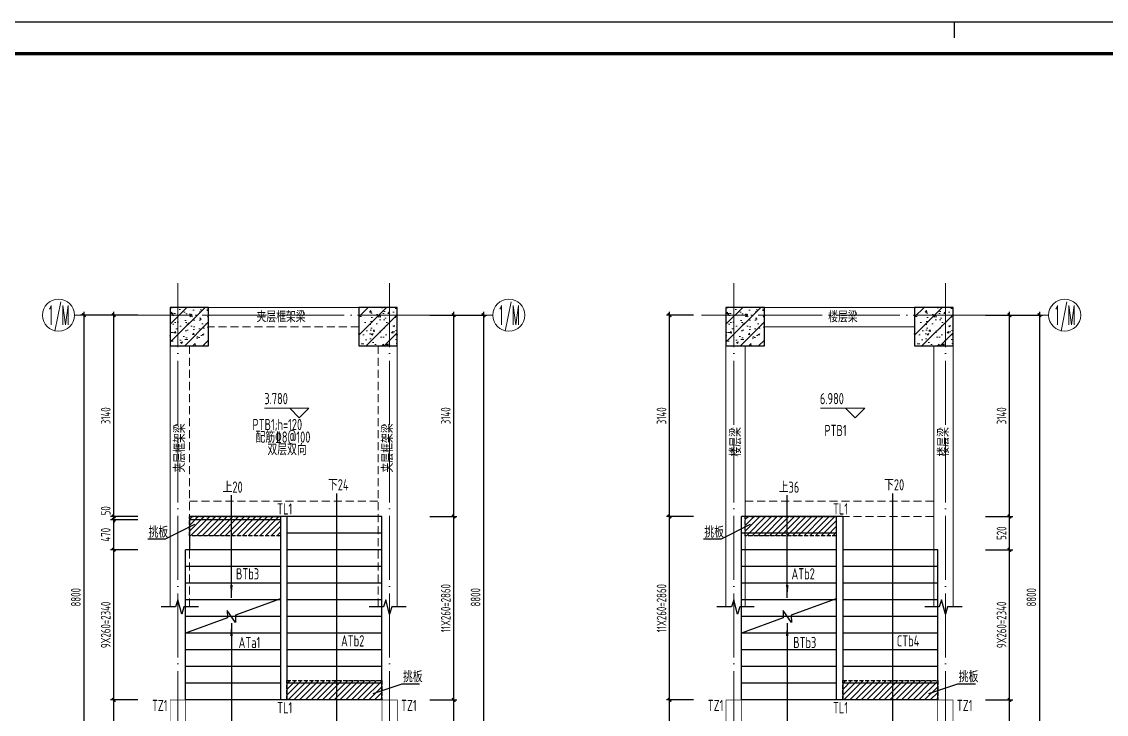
# Model space of a CAD drawing. Extents: x 56246 to 893198, y -950445 to -423535.
# Drawn here: x 383505 to 400412, y -470956 to -460155 of the extents above; entities that cross this region are included whole.
import ezdxf
from ezdxf.enums import TextEntityAlignment as Align

# ---------------------------------------------------------------- set-up
doc = ezdxf.new("R2010")
doc.units = 0
doc.header["$LTSCALE"] = 500
for name, pattern in [('CONTINOUS', [0]), ('DASH', [0.35, 0.25, -0.1]), ('DOTE', [2.42, 2, -0.2, 0.02, -0.2]), ('HIDDEN', [0.375, 0.25, -0.125])]:
    doc.linetypes.add(name, pattern=pattern)
for name, color, linetype, lineweight in [('0S-板-上层柱线', 6, 'Continuous', 18), ('0S-柱-线', 50, 'Continuous', 30), ('0S-梁-不可见', 4, 'HIDDEN', 18), ('0S-梁-线', 5, 'Continuous', 18), ('0S-楼梯-文字', 4, 'Continuous', 20), ('0S-轴线', 1, 'DOTE', 13), ('0S-轴线尺寸', 6, 'CONTINOUS', 18), ('0S-轴线编号', 6, 'CONTINOUS', 18), ('上层柱线', 6, 'Continuous', 18)]:
    doc.layers.add(name, color=color, linetype=linetype, lineweight=lineweight)
for name, color, linetype in [('PUB_DIM', 3, 'Continuous'), ('STAIR', 4, 'Continuous'), ('T-TK', 157, 'Continuous'), ('TEXT_LT', 90, 'Continuous'), ('THIN', 7, 'Continuous'), ('照明平面标注层', 111, 'Continuous')]:
    doc.layers.add(name, color=color, linetype=linetype)
doc.styles.add('TSSD_Axis', font='complex.shx', dxfattribs={"width": 0.7, "bigfont": 'hztxt.shx'})
doc.styles.add('TSSD_DIMENSION', font='tssdeng.shx', dxfattribs={"width": 0.7, "bigfont": 'Hztxt.shx'})
doc.styles.add('TSSD_Rein', font='Tssdeng.shx', dxfattribs={"width": 0.7, "bigfont": 'hztxt.shx'})
doc.dimstyles.new('TSSD_50_50', dxfattribs={"dimtxt": 150, "dimasz": 50, "dimexe": 50, "dimexo": 125, "dimgap": 50, "dimtad": 1, "dimdec": 0, "dimzin": 0, "dimdsep": 46, "dimtxsty": 'TSSD_DIMENSION', "dimblk": 'ARCHTICK', "dimblk1": 'ARCHTICK', "dimblk2": 'ARCHTICK', "dimcen": 0, "dimdle": 50, "dimclrt": 7, "dimadec": 0, "dimazin": 0, "dimtfac": 1, "dimtdec": 0, "dimtix": 1, "dimtmove": 2, "dimatfit": 3, "dimfxl": 1, "dimtolj": 1, "dimtzin": 0, "dimarcsym": 0})
pattern_1 = [(45, (-63601.38, -22206.57), (-141.421356, 141.421356), []), (50, (-63601.38, -22206.57), (286.90407, -25.10085), [30, -330]), (355, (-63601.38, -22206.57), (-55.50053, 300.87685), [24, -264]), (100.4514, (-63577.47, -22208.66), (231.40375, 275.77582), [25.49608, -280.45684]), (46.1842, (-63601.38, -22126.57), (426.89642, -66.2076), [45, -495]), (96.6356, (-63565.8, -22132.1), (373.86508, 389.64715), [38.24412, -420.6852]), (351.1842, (-63601.38, -22126.57), (373.86478, 389.64744), [36, -396]), (21, (-63561.38, -22146.57), (238.76282, -161.04756), [30, -330]), (326, (-63561.38, -22146.57), (97.32613, 290.06002), [24, -264]), (71.4514, (-63541.48, -22159.99), (336.08905, 129.0122), [25.49608, -280.45684]), (37.5, (-63601.38, -22206.57), (4.863942, 133.157542), [2, -260.8, 2, -268, 2, -265]), (7.5, (-63601.38, -22206.57), (105.227815, 157.764685), [2, -152.8, 2, -254.8, 2, -101]), (327.5, (-63690.58, -22206.57), (213.528974, -9.021949), [2, -100, 2, -312, 2, -414]), (317.5, (-63730.58, -22206.57), (233.27447, 40.041993), [2, -130, 2, -207.2, 2, -294])]
pattern_2 = [(45, (-54937.36, -22206.57), (-141.421356, 141.421356), []), (50, (-54937.36, -22206.57), (286.90407, -25.10085), [30, -330]), (355, (-54937.36, -22206.57), (-55.50053, 300.87685), [24, -264]), (100.4514, (-54913.45, -22208.66), (231.40375, 275.77582), [25.49608, -280.45684]), (46.1842, (-54937.36, -22126.57), (426.89642, -66.2076), [45, -495]), (96.6356, (-54901.8, -22132.1), (373.86508, 389.64715), [38.24412, -420.6852]), (351.1842, (-54937.36, -22126.57), (373.86478, 389.64744), [36, -396]), (21, (-54897.36, -22146.57), (238.76282, -161.04756), [30, -330]), (326, (-54897.36, -22146.57), (97.32613, 290.06002), [24, -264]), (71.4514, (-54877.46, -22159.99), (336.08905, 129.0122), [25.49608, -280.45684]), (37.5, (-54937.36, -22206.57), (4.863942, 133.157542), [2, -260.8, 2, -268, 2, -265]), (7.5, (-54937.36, -22206.57), (105.227815, 157.764685), [2, -152.8, 2, -254.8, 2, -101]), (327.5, (-55026.56, -22206.57), (213.528974, -9.021949), [2, -100, 2, -312, 2, -414]), (317.5, (-55066.56, -22206.57), (233.27447, 40.041993), [2, -130, 2, -207.2, 2, -294])]

# ---------------------------------------------------------------- blocks, each defined once
blk = doc.blocks.new('A0-DWF')
at = {"layer": 'T-TK'}
for p, q in [((0, 0), (118900, 0)), ((59450, 0), (59450, -500))]:
    blk.add_line(p, q, dxfattribs=at)
at = {"layer": 'T-TK', "const_width": 100}
blk.add_lwpolyline([(2500, -83100), (117900, -83100), (117900, -1000), (2500, -1000)], close=True, dxfattribs=at)
blk = doc.blocks.new('_ArchTick')
at = {"color": 0, "linetype": 'ByBlock', "const_width": 0.5}
blk.add_lwpolyline([(-0.53, -0.53), (0.53, 0.53)], dxfattribs=at)
blk = doc.blocks.new('*D579')
at = {"layer": '0S-轴线尺寸', "color": 0, "lineweight": -2, "transparency": 16777216}
for p, q in [((385315, -464731), (384424, -464731)), ((384474, -464681), (384474, -473581)), ((385315, -473531), (384424, -473531))]:
    blk.add_line(p, q, dxfattribs=at)
at = {"layer": 'Defpoints', "color": 0, "transparency": 16777216}
for p in [(385440, -464731), (384474, -473531), (385440, -473531)]:
    blk.add_point(p, dxfattribs=at)
at = {"layer": '0S-轴线尺寸', "color": 0, "lineweight": -2, "transparency": 16777216, "xscale": 50, "yscale": 50, "zscale": 50}
for p, rotation in [((384474, -464731), 90), ((384474, -473531), 270)]:
    blk.add_blockref('_ArchTick', p, dxfattribs=dict(at, rotation=rotation))
at = {"layer": '0S-轴线尺寸', "color": 7, "transparency": 16777216, "insert": (384349, -469131), "char_height": 150, "attachment_point": 5, "rotation": 90, "style": 'TSSD_DIMENSION'}
blk.add_mtext('\\A1;8800', dxfattribs=at)
blk = doc.blocks.new('*D581')
at = {"layer": '0S-轴线尺寸', "color": 0, "lineweight": -2, "transparency": 16777216}
for p, q in [((390240, -473581), (390240, -470681)), ((389865, -470731), (390290, -470731)), ((389865, -473531), (390290, -473531))]:
    blk.add_line(p, q, dxfattribs=at)
at = {"layer": 'Defpoints', "color": 0, "transparency": 16777216}
for p in [(389740, -470731), (390240, -470731), (389740, -473531)]:
    blk.add_point(p, dxfattribs=at)
at = {"layer": '0S-轴线尺寸', "color": 0, "lineweight": -2, "transparency": 16777216, "xscale": 50, "yscale": 50, "zscale": 50}
for p, rotation in [((390240, -470731), 90), ((390240, -473531), 270)]:
    blk.add_blockref('_ArchTick', p, dxfattribs=dict(at, rotation=rotation))
at = {"layer": '0S-轴线尺寸', "color": 7, "transparency": 16777216, "insert": (390115, -472131), "char_height": 150, "attachment_point": 5, "rotation": 90, "style": 'TSSD_DIMENSION'}
blk.add_mtext('\\A1;2800', dxfattribs=at)
blk = doc.blocks.new('*D583')
at = {"layer": '0S-轴线尺寸', "color": 0, "lineweight": -2, "transparency": 16777216}
for p, q in [((389865, -464731), (390290, -464731)), ((390240, -467921), (390240, -464681)), ((389865, -467871), (390290, -467871))]:
    blk.add_line(p, q, dxfattribs=at)
at = {"layer": 'Defpoints', "color": 0, "transparency": 16777216}
for p in [(389740, -464731), (390240, -464731), (389740, -467871)]:
    blk.add_point(p, dxfattribs=at)
at = {"layer": '0S-轴线尺寸', "color": 0, "lineweight": -2, "transparency": 16777216, "xscale": 50, "yscale": 50, "zscale": 50}
for p, rotation in [((390240, -464731), 90), ((390240, -467871), 270)]:
    blk.add_blockref('_ArchTick', p, dxfattribs=dict(at, rotation=rotation))
at = {"layer": '0S-轴线尺寸', "color": 7, "transparency": 16777216, "insert": (390115, -466301), "char_height": 150, "attachment_point": 5, "rotation": 90, "style": 'TSSD_DIMENSION'}
blk.add_mtext('\\A1;3140', dxfattribs=at)
blk = doc.blocks.new('*D584')
at = {"layer": '0S-轴线尺寸', "color": 0, "lineweight": -2, "transparency": 16777216}
for p, q in [((389865, -467871), (390290, -467871)), ((390240, -470781), (390240, -467821)), ((389865, -470731), (390290, -470731))]:
    blk.add_line(p, q, dxfattribs=at)
at = {"layer": 'Defpoints', "color": 0, "transparency": 16777216}
for p in [(389740, -467871), (390240, -467871), (389740, -470731)]:
    blk.add_point(p, dxfattribs=at)
at = {"layer": '0S-轴线尺寸', "color": 0, "lineweight": -2, "transparency": 16777216, "xscale": 50, "yscale": 50, "zscale": 50}
for p, rotation in [((390240, -467871), 90), ((390240, -470731), 270)]:
    blk.add_blockref('_ArchTick', p, dxfattribs=dict(at, rotation=rotation))
at = {"layer": '0S-轴线尺寸', "color": 7, "transparency": 16777216, "insert": (390115, -469301), "char_height": 150, "attachment_point": 5, "rotation": 90, "style": 'TSSD_DIMENSION'}
blk.add_mtext('\\A1;11X260=2860', dxfattribs=at)
blk = doc.blocks.new('_ARROW')
blk.add_solid([(0, 0), (-1, 0.1), (-1, -0.1)])
blk = doc.blocks.new('*D585')
at = {"layer": '0S-轴线尺寸', "color": 0, "lineweight": -2, "transparency": 16777216}
for p, q in [((384940, -473581), (384940, -470681)), ((385315, -470731), (384890, -470731)), ((385315, -473531), (384890, -473531))]:
    blk.add_line(p, q, dxfattribs=at)
at = {"layer": 'Defpoints', "color": 0, "transparency": 16777216}
for p in [(384940, -470731), (385440, -470731), (385440, -473531)]:
    blk.add_point(p, dxfattribs=at)
at = {"layer": '0S-轴线尺寸', "color": 0, "lineweight": -2, "transparency": 16777216, "xscale": 50, "yscale": 50, "zscale": 50}
for p, rotation in [((384940, -470731), 90), ((384940, -473531), 270)]:
    blk.add_blockref('_ArchTick', p, dxfattribs=dict(at, rotation=rotation))
at = {"layer": '0S-轴线尺寸', "color": 7, "transparency": 16777216, "insert": (384815, -472131), "char_height": 150, "attachment_point": 5, "rotation": 90, "style": 'TSSD_DIMENSION'}
blk.add_mtext('\\A1;2800', dxfattribs=at)
blk = doc.blocks.new('*D589')
at = {"layer": '0S-轴线尺寸', "color": 0, "lineweight": -2, "transparency": 16777216}
for p, q in [((385315, -468391), (384890, -468391)), ((384940, -470781), (384940, -468341)), ((385315, -470731), (384890, -470731))]:
    blk.add_line(p, q, dxfattribs=at)
at = {"layer": 'Defpoints', "color": 0, "transparency": 16777216}
for p in [(384940, -468391), (385440, -468391), (385440, -470731)]:
    blk.add_point(p, dxfattribs=at)
at = {"layer": '0S-轴线尺寸', "color": 0, "lineweight": -2, "transparency": 16777216, "xscale": 50, "yscale": 50, "zscale": 50}
for p, rotation in [((384940, -468391), 90), ((384940, -470731), 270)]:
    blk.add_blockref('_ArchTick', p, dxfattribs=dict(at, rotation=rotation))
at = {"layer": '0S-轴线尺寸', "color": 7, "transparency": 16777216, "insert": (384815, -469561), "char_height": 150, "attachment_point": 5, "rotation": 90, "style": 'TSSD_DIMENSION'}
blk.add_mtext('\\A1;9X260=2340', dxfattribs=at)
blk = doc.blocks.new('*D590')
at = {"layer": '0S-轴线尺寸', "color": 0, "lineweight": -2, "transparency": 16777216}
for p, q in [((385315, -464731), (384890, -464731)), ((384940, -467921), (384940, -464681)), ((385315, -467871), (384890, -467871))]:
    blk.add_line(p, q, dxfattribs=at)
at = {"layer": 'Defpoints', "color": 0, "transparency": 16777216}
for p in [(384940, -464731), (385440, -464731), (385440, -467871)]:
    blk.add_point(p, dxfattribs=at)
at = {"layer": '0S-轴线尺寸', "color": 0, "lineweight": -2, "transparency": 16777216, "xscale": 50, "yscale": 50, "zscale": 50}
for p, rotation in [((384940, -464731), 90), ((384940, -467871), 270)]:
    blk.add_blockref('_ArchTick', p, dxfattribs=dict(at, rotation=rotation))
at = {"layer": '0S-轴线尺寸', "color": 7, "transparency": 16777216, "insert": (384815, -466301), "char_height": 150, "attachment_point": 5, "rotation": 90, "style": 'TSSD_DIMENSION'}
blk.add_mtext('\\A1;3140', dxfattribs=at)
blk = doc.blocks.new('*D591')
at = {"layer": '0S-轴线尺寸', "color": 0, "lineweight": -2, "transparency": 16777216}
for p, q in [((385315, -467871), (384890, -467871)), ((385315, -467921), (384890, -467921)), ((384940, -467871), (384940, -467821)), ((384940, -467921), (384940, -467871)), ((384940, -467921), (384940, -467971))]:
    blk.add_line(p, q, dxfattribs=at)
at = {"layer": 'Defpoints', "color": 0, "transparency": 16777216}
for p in [(384940, -467871), (385440, -467871), (385440, -467921)]:
    blk.add_point(p, dxfattribs=at)
at = {"layer": '0S-轴线尺寸', "color": 0, "lineweight": -2, "transparency": 16777216, "xscale": 50, "yscale": 50, "zscale": 50}
for p, rotation in [((384940, -467871), 270), ((384940, -467921), 90)]:
    blk.add_blockref('_ArchTick', p, dxfattribs=dict(at, rotation=rotation))
at = {"layer": '0S-轴线尺寸', "color": 7, "transparency": 16777216, "insert": (384815, -467782), "char_height": 150, "attachment_point": 5, "rotation": 90, "style": 'TSSD_DIMENSION'}
blk.add_mtext('\\A1;50', dxfattribs=at)
blk = doc.blocks.new('*D592')
at = {"layer": '0S-轴线尺寸', "color": 0, "lineweight": -2, "transparency": 16777216}
for p, q in [((385315, -467921), (384890, -467921)), ((384940, -468441), (384940, -467871)), ((385315, -468391), (384890, -468391))]:
    blk.add_line(p, q, dxfattribs=at)
at = {"layer": 'Defpoints', "color": 0, "transparency": 16777216}
for p in [(384940, -467921), (385440, -467921), (385440, -468391)]:
    blk.add_point(p, dxfattribs=at)
at = {"layer": '0S-轴线尺寸', "color": 0, "lineweight": -2, "transparency": 16777216, "xscale": 50, "yscale": 50, "zscale": 50}
for p, rotation in [((384940, -467921), 90), ((384940, -468391), 270)]:
    blk.add_blockref('_ArchTick', p, dxfattribs=dict(at, rotation=rotation))
at = {"layer": '0S-轴线尺寸', "color": 7, "transparency": 16777216, "insert": (384815, -468156), "char_height": 150, "attachment_point": 5, "rotation": 90, "style": 'TSSD_DIMENSION'}
blk.add_mtext('\\A1;470', dxfattribs=at)
blk = doc.blocks.new('ts_axno')
at = {"color": 0, "linetype": 'ByBlock', "lineweight": -2}
blk.add_circle((0, 0), 0.5, dxfattribs=at)
at = {"color": 0, "linetype": 'ByBlock', "lineweight": -2, "style": 'TSSD_Axis', "width": 0.7}
blk.add_attdef('A', text='', height=0.6, dxfattribs=at).set_placement((0, 0), align=Align.MIDDLE_CENTER)
blk = doc.blocks.new('*D593')
at = {"layer": '0S-轴线尺寸', "color": 0, "lineweight": -2, "transparency": 16777216}
for p, q in [((389865, -464731), (390755, -464731)), ((390705, -464681), (390705, -473581)), ((389865, -473531), (390755, -473531))]:
    blk.add_line(p, q, dxfattribs=at)
at = {"layer": 'Defpoints', "color": 0, "transparency": 16777216}
for p in [(389740, -464731), (389740, -473531), (390705, -473531)]:
    blk.add_point(p, dxfattribs=at)
at = {"layer": '0S-轴线尺寸', "color": 0, "lineweight": -2, "transparency": 16777216, "xscale": 50, "yscale": 50, "zscale": 50}
for p, rotation in [((390705, -464731), 90), ((390705, -473531), 270)]:
    blk.add_blockref('_ArchTick', p, dxfattribs=dict(at, rotation=rotation))
at = {"layer": '0S-轴线尺寸', "color": 7, "transparency": 16777216, "insert": (390580, -469131), "char_height": 150, "attachment_point": 5, "rotation": 90, "style": 'TSSD_DIMENSION'}
blk.add_mtext('\\A1;8800', dxfattribs=at)
blk = doc.blocks.new('*D595')
at = {"layer": '0S-轴线尺寸', "color": 0, "lineweight": -2, "transparency": 16777216}
for p, q in [((398904, -473581), (398904, -470681)), ((398529, -470731), (398954, -470731)), ((398529, -473531), (398954, -473531))]:
    blk.add_line(p, q, dxfattribs=at)
at = {"layer": 'Defpoints', "color": 0, "transparency": 16777216}
for p in [(398404, -470731), (398904, -470731), (398404, -473531)]:
    blk.add_point(p, dxfattribs=at)
at = {"layer": '0S-轴线尺寸', "color": 0, "lineweight": -2, "transparency": 16777216, "xscale": 50, "yscale": 50, "zscale": 50}
for p, rotation in [((398904, -470731), 90), ((398904, -473531), 270)]:
    blk.add_blockref('_ArchTick', p, dxfattribs=dict(at, rotation=rotation))
at = {"layer": '0S-轴线尺寸', "color": 7, "transparency": 16777216, "insert": (398779, -472131), "char_height": 150, "attachment_point": 5, "rotation": 90, "style": 'TSSD_DIMENSION'}
blk.add_mtext('\\A1;2800', dxfattribs=at)
blk = doc.blocks.new('*D597')
at = {"layer": '0S-轴线尺寸', "color": 0, "lineweight": -2, "transparency": 16777216}
for p, q in [((398529, -468391), (398954, -468391)), ((398904, -470781), (398904, -468341)), ((398529, -470731), (398954, -470731))]:
    blk.add_line(p, q, dxfattribs=at)
at = {"layer": 'Defpoints', "color": 0, "transparency": 16777216}
for p in [(398404, -468391), (398904, -468391), (398404, -470731)]:
    blk.add_point(p, dxfattribs=at)
at = {"layer": '0S-轴线尺寸', "color": 0, "lineweight": -2, "transparency": 16777216, "xscale": 50, "yscale": 50, "zscale": 50}
for p, rotation in [((398904, -468391), 90), ((398904, -470731), 270)]:
    blk.add_blockref('_ArchTick', p, dxfattribs=dict(at, rotation=rotation))
at = {"layer": '0S-轴线尺寸', "color": 7, "transparency": 16777216, "insert": (398779, -469561), "char_height": 150, "attachment_point": 5, "rotation": 90, "style": 'TSSD_DIMENSION'}
blk.add_mtext('\\A1;9X260=2340', dxfattribs=at)
blk = doc.blocks.new('*D598')
at = {"layer": '0S-轴线尺寸', "color": 0, "lineweight": -2, "transparency": 16777216}
for p, q in [((393604, -473581), (393604, -470681)), ((393979, -470731), (393554, -470731)), ((393979, -473531), (393554, -473531))]:
    blk.add_line(p, q, dxfattribs=at)
at = {"layer": 'Defpoints', "color": 0, "transparency": 16777216}
for p in [(393604, -470731), (394104, -470731), (394104, -473531)]:
    blk.add_point(p, dxfattribs=at)
at = {"layer": '0S-轴线尺寸', "color": 0, "lineweight": -2, "transparency": 16777216, "xscale": 50, "yscale": 50, "zscale": 50}
for p, rotation in [((393604, -470731), 90), ((393604, -473531), 270)]:
    blk.add_blockref('_ArchTick', p, dxfattribs=dict(at, rotation=rotation))
at = {"layer": '0S-轴线尺寸', "color": 7, "transparency": 16777216, "insert": (393479, -472131), "char_height": 150, "attachment_point": 5, "rotation": 90, "style": 'TSSD_DIMENSION'}
blk.add_mtext('\\A1;2800', dxfattribs=at)
blk = doc.blocks.new('*D602')
at = {"layer": '0S-轴线尺寸', "color": 0, "lineweight": -2, "transparency": 16777216}
for p, q in [((393979, -464731), (393554, -464731)), ((393604, -467921), (393604, -464681)), ((393979, -467871), (393554, -467871))]:
    blk.add_line(p, q, dxfattribs=at)
at = {"layer": 'Defpoints', "color": 0, "transparency": 16777216}
for p in [(393604, -464731), (394104, -464731), (394104, -467871)]:
    blk.add_point(p, dxfattribs=at)
at = {"layer": '0S-轴线尺寸', "color": 0, "lineweight": -2, "transparency": 16777216, "xscale": 50, "yscale": 50, "zscale": 50}
for p, rotation in [((393604, -464731), 90), ((393604, -467871), 270)]:
    blk.add_blockref('_ArchTick', p, dxfattribs=dict(at, rotation=rotation))
at = {"layer": '0S-轴线尺寸', "color": 7, "transparency": 16777216, "insert": (393479, -466301), "char_height": 150, "attachment_point": 5, "rotation": 90, "style": 'TSSD_DIMENSION'}
blk.add_mtext('\\A1;3140', dxfattribs=at)
blk = doc.blocks.new('*D603')
at = {"layer": '0S-轴线尺寸', "color": 0, "lineweight": -2, "transparency": 16777216}
for p, q in [((393979, -467871), (393554, -467871)), ((393604, -470781), (393604, -467821)), ((393979, -470731), (393554, -470731))]:
    blk.add_line(p, q, dxfattribs=at)
at = {"layer": 'Defpoints', "color": 0, "transparency": 16777216}
for p in [(393604, -467871), (394104, -467871), (394104, -470731)]:
    blk.add_point(p, dxfattribs=at)
at = {"layer": '0S-轴线尺寸', "color": 0, "lineweight": -2, "transparency": 16777216, "xscale": 50, "yscale": 50, "zscale": 50}
for p, rotation in [((393604, -467871), 90), ((393604, -470731), 270)]:
    blk.add_blockref('_ArchTick', p, dxfattribs=dict(at, rotation=rotation))
at = {"layer": '0S-轴线尺寸', "color": 7, "transparency": 16777216, "insert": (393479, -469301), "char_height": 150, "attachment_point": 5, "rotation": 90, "style": 'TSSD_DIMENSION'}
blk.add_mtext('\\A1;11X260=2860', dxfattribs=at)
blk = doc.blocks.new('*D605')
at = {"layer": '0S-轴线尺寸', "color": 0, "lineweight": -2, "transparency": 16777216}
for p, q in [((398529, -464731), (399419, -464731)), ((399369, -464681), (399369, -473581)), ((398529, -473531), (399419, -473531))]:
    blk.add_line(p, q, dxfattribs=at)
at = {"layer": 'Defpoints', "color": 0, "transparency": 16777216}
for p in [(398404, -464731), (398404, -473531), (399369, -473531)]:
    blk.add_point(p, dxfattribs=at)
at = {"layer": '0S-轴线尺寸', "color": 0, "lineweight": -2, "transparency": 16777216, "xscale": 50, "yscale": 50, "zscale": 50}
for p, rotation in [((399369, -464731), 90), ((399369, -473531), 270)]:
    blk.add_blockref('_ArchTick', p, dxfattribs=dict(at, rotation=rotation))
at = {"layer": '0S-轴线尺寸', "color": 7, "transparency": 16777216, "insert": (399244, -469131), "char_height": 150, "attachment_point": 5, "rotation": 90, "style": 'TSSD_DIMENSION'}
blk.add_mtext('\\A1;8800', dxfattribs=at)
blk = doc.blocks.new('*D608')
at = {"layer": '0S-轴线尺寸', "color": 0, "lineweight": -2, "transparency": 16777216}
for p, q in [((398529, -467871), (398954, -467871)), ((398904, -468441), (398904, -467821)), ((398529, -468391), (398954, -468391))]:
    blk.add_line(p, q, dxfattribs=at)
at = {"layer": 'Defpoints', "color": 0, "transparency": 16777216}
for p in [(398404, -467871), (398904, -467871), (398404, -468391)]:
    blk.add_point(p, dxfattribs=at)
at = {"layer": '0S-轴线尺寸', "color": 0, "lineweight": -2, "transparency": 16777216, "xscale": 50, "yscale": 50, "zscale": 50}
for p, rotation in [((398904, -467871), 90), ((398904, -468391), 270)]:
    blk.add_blockref('_ArchTick', p, dxfattribs=dict(at, rotation=rotation))
at = {"layer": '0S-轴线尺寸', "color": 7, "transparency": 16777216, "insert": (398779, -468131), "char_height": 150, "attachment_point": 5, "rotation": 90, "style": 'TSSD_DIMENSION'}
blk.add_mtext('\\A1;520', dxfattribs=at)
blk = doc.blocks.new('*D609')
at = {"layer": '0S-轴线尺寸', "color": 0, "lineweight": -2, "transparency": 16777216}
for p, q in [((398529, -464731), (398954, -464731)), ((398904, -467921), (398904, -464681)), ((398529, -467871), (398954, -467871))]:
    blk.add_line(p, q, dxfattribs=at)
at = {"layer": 'Defpoints', "color": 0, "transparency": 16777216}
for p in [(398404, -464731), (398904, -464731), (398404, -467871)]:
    blk.add_point(p, dxfattribs=at)
at = {"layer": '0S-轴线尺寸', "color": 0, "lineweight": -2, "transparency": 16777216, "xscale": 50, "yscale": 50, "zscale": 50}
for p, rotation in [((398904, -464731), 90), ((398904, -467871), 270)]:
    blk.add_blockref('_ArchTick', p, dxfattribs=dict(at, rotation=rotation))
at = {"layer": '0S-轴线尺寸', "color": 7, "transparency": 16777216, "insert": (398779, -466301), "char_height": 150, "attachment_point": 5, "rotation": 90, "style": 'TSSD_DIMENSION'}
blk.add_mtext('\\A1;3140', dxfattribs=at)

msp = doc.modelspace()

# ---------------------------------------------------------------- hatches: boundary and pattern name
h = msp.add_hatch()
h.set_pattern_fill('ANSI31', color=256, scale=20)
h.set_pattern_definition([(45, (66266.395, 2220), (-44.9012806, 44.9012806), [])])
h.paths.add_polyline_path([(387539.5279, -468171.0176), (386119.5279, -468171.0176), (386119.5279, -467871.0176), (387539.5279, -467871.0176)])
h = msp.add_hatch()
h.set_pattern_fill('ANSI31', color=256, scale=20)
h.set_pattern_definition([(45, (74930.416, 2220), (-44.9012806, 44.9012806), [])])
h.paths.add_polyline_path([(396203.5483, -468171.0176), (394783.5483, -468171.0176), (394783.5483, -467871.0176), (396203.5483, -467871.0176)])
h = msp.add_hatch()
h.set_pattern_fill('ANSI31', color=256, scale=20)
h.set_pattern_definition([(45, (67786.395, -340), (-44.9012806, 44.9012806), [])])
h.paths.add_polyline_path([(389119.5279, -470731.0176), (387639.5279, -470731.0176), (387639.5279, -470431.0176), (389119.5279, -470431.0176)])
h = msp.add_hatch()
h.set_pattern_fill('ANSI31', color=256, scale=20)
h.set_pattern_definition([(45, (76450.416, -340), (-44.9012806, 44.9012806), [])])
h.paths.add_polyline_path([(397783.5483, -470731.0176), (396303.5483, -470731.0176), (396303.5483, -470431.0176), (397783.5483, -470431.0176)])
at = {"layer": '上层柱线'}
h = msp.add_hatch(dxfattribs=at)
h.set_pattern_fill('钢筋混凝土', color=256, scale=40, pattern_type=2)
h.set_pattern_definition(pattern_1)
h.paths.add_polyline_path([(385819.5279, -464611.0176), (385819.5279, -465211.0176), (386419.5279, -465211.0176), (386419.5279, -464611.0176)])
h = msp.add_hatch(dxfattribs=at)
h.set_pattern_fill('钢筋混凝土', color=256, scale=40, pattern_type=2)
h.set_pattern_definition(pattern_1)
h.paths.add_polyline_path([(388759.5279, -464611.0176), (388759.5279, -465211.0176), (389359.5279, -465211.0176), (389359.5279, -464611.0176)])
h = msp.add_hatch(dxfattribs=at)
h.set_pattern_fill('钢筋混凝土', color=256, scale=40, pattern_type=2)
h.set_pattern_definition(pattern_2)
h.paths.add_polyline_path([(394483.5483, -464611.0176), (394483.5483, -465211.0176), (395083.5483, -465211.0176), (395083.5483, -464611.0176)])
h = msp.add_hatch(dxfattribs=at)
h.set_pattern_fill('钢筋混凝土', color=256, scale=40, pattern_type=2)
h.set_pattern_definition(pattern_2)
h.paths.add_polyline_path([(397423.5483, -464611.0176), (397423.5483, -465211.0176), (398023.5483, -465211.0176), (398023.5483, -464611.0176)])

# ---------------------------------------------------------------- linework, layer by layer
at = {"linetype": 'DASH', "ltscale": 0.5}
for points in [[(387539.5279, -468171.0176), (386119.5279, -468171.0176), (386119.5279, -467871.0176), (387539.5279, -467871.0176)], [(396203.5483, -468171.0176), (394783.5483, -468171.0176), (394783.5483, -467871.0176), (396203.5483, -467871.0176)], [(389119.5279, -470731.0176), (387639.5279, -470731.0176), (387639.5279, -470431.0176), (389119.5279, -470431.0176)], [(397783.5483, -470731.0176), (396303.5483, -470731.0176), (396303.5483, -470431.0176), (397783.5483, -470431.0176)]]:
    msp.add_lwpolyline(points, close=True, dxfattribs=at)
at = {"layer": '0S-板-上层柱线', "const_width": 10}
for points in [[(385819.5279, -470731.0176), (386059.5279, -470731.0176), (386059.5279, -471131.0176), (385819.5279, -471131.0176)], [(389119.5279, -470731.0176), (389359.5279, -470731.0176), (389359.5279, -471131.0176), (389119.5279, -471131.0176)], [(394483.5483, -470731.0176), (394723.5483, -470731.0176), (394723.5483, -471131.0176), (394483.5483, -471131.0176)], [(397783.5483, -470731.0176), (398023.5483, -470731.0176), (398023.5483, -471131.0176), (397783.5483, -471131.0176)]]:
    msp.add_lwpolyline(points, close=True, dxfattribs=at)
at = {"layer": '0S-柱-线'}
for points in [[(385819.5279, -464611.0176), (385819.5279, -465211.0176), (386419.5279, -465211.0176), (386419.5279, -464611.0176)], [(388759.5279, -464611.0176), (388759.5279, -465211.0176), (389359.5279, -465211.0176), (389359.5279, -464611.0176)], [(394483.5483, -464611.0176), (394483.5483, -465211.0176), (395083.5483, -465211.0176), (395083.5483, -464611.0176)], [(397423.5483, -464611.0176), (397423.5483, -465211.0176), (398023.5483, -465211.0176), (398023.5483, -464611.0176)]]:
    msp.add_lwpolyline(points, close=True, dxfattribs=at)
at = {"layer": '0S-梁-不可见'}
for p, q in [((388759.5279, -464911.0176), (386419.5279, -464911.0176)), ((386119.5279, -465211.0176), (386119.5279, -469281.7453)), ((389059.5279, -465211.0176), (389059.5279, -469281.7453)), ((386119.5279, -467631.0176), (389059.5279, -467631.0176)), ((394783.5483, -467631.0176), (397723.5483, -467631.0176)), ((386119.5279, -467871.0176), (389059.5279, -467871.0176)), ((394783.5483, -467871.0176), (397723.5483, -467871.0176))]:
    msp.add_line(p, q, dxfattribs=at)
at = {"layer": '0S-梁-线'}
for p, q in [((388759.5279, -464611.0176), (386419.5279, -464611.0176)), ((397423.5483, -464611.0176), (395083.5483, -464611.0176)), ((397423.5483, -464911.0176), (395083.5483, -464911.0176)), ((385819.5279, -465211.0176), (385819.5279, -469281.7453)), ((389359.5279, -465211.0176), (389359.5279, -469281.7453)), ((394483.5483, -465211.0176), (394483.5483, -469281.7453)), ((394783.5483, -465211.0176), (394783.5483, -469281.7453)), ((397723.5483, -465211.0176), (397723.5483, -469281.7453)), ((398023.5483, -465211.0176), (398023.5483, -469281.7453)), ((386059.5279, -470731.0176), (389119.5279, -470731.0176)), ((394723.5483, -470731.0176), (397783.5483, -470731.0176))]:
    msp.add_line(p, q, dxfattribs=at)
at = {"layer": '0S-楼梯-文字'}
for p, q in [((387832.4297, -466182.6528), (387292.4297, -466182.6528)), ((387682.4297, -466182.6528), (387832.4297, -466332.6528)), ((387982.4297, -466182.6528), (387682.4297, -466182.6528)), ((387832.4297, -466332.6528), (387982.4297, -466182.6528)), ((396496.4501, -466182.6528), (395956.4501, -466182.6528)), ((396346.4501, -466182.6528), (396496.4501, -466332.6528)), ((396646.4501, -466182.6528), (396346.4501, -466182.6528)), ((396496.4501, -466332.6528), (396646.4501, -466182.6528))]:
    msp.add_line(p, q, dxfattribs=at)
at = {"layer": '0S-轴线'}
for p, q in [((385939.5279, -464231.0176), (385939.5279, -474031.0176)), ((389239.5279, -464231.0176), (389239.5279, -474031.0176)), ((394603.5483, -464231.0176), (394603.5483, -474031.0176)), ((397903.5483, -464231.0176), (397903.5483, -474031.0176)), ((389739.5279, -464731.0176), (385439.5279, -464731.0176)), ((398403.5483, -464731.0176), (394103.5483, -464731.0176))]:
    msp.add_line(p, q, dxfattribs=at)
at = {"layer": '0S-轴线编号'}
for p, q in [((385439.5279, -464731.0176), (384329.8621, -464731.0176)), ((389739.5279, -464731.0176), (390849.1938, -464731.0176)), ((398403.5483, -464731.0176), (399513.2142, -464731.0176))]:
    msp.add_line(p, q, dxfattribs=at)
at = {"layer": 'PUB_DIM'}
for points in [[(386774.5279, -469535.6358), (386774.5279, -471442.8573), (388419.072, -471442.8573), (388419.072, -467512.7006)], [(386774.5279, -469139.1539), (386774.5279, -467540.2521)], [(395438.5483, -469535.6358), (395438.5483, -471442.8573), (397083.0923, -471442.8573), (397083.0923, -467512.7006)], [(395438.5483, -469139.1539), (395438.5483, -467540.2521)]]:
    msp.add_lwpolyline(points, dxfattribs=at)
at = {"layer": 'STAIR'}
for p, q in [((387539.5279, -467871.0176), (386119.5279, -467871.0176)), ((387539.5279, -467921.0176), (386119.5279, -467921.0176)), ((387639.5279, -467871.0176), (387539.5279, -467871.0176)), ((387539.5279, -467871.0176), (387539.5279, -470731.0176)), ((387639.5279, -467871.0176), (387639.5279, -470731.0176)), ((389119.5279, -467871.0176), (387639.5279, -467871.0176)), ((389119.5279, -470731.0176), (389119.5279, -467871.0176)), ((396203.5483, -467871.0176), (394723.5483, -467871.0176)), ((394723.5483, -470731.0176), (394723.5483, -467871.0176)), ((396303.5483, -467871.0176), (396203.5483, -467871.0176)), ((396203.5483, -467871.0176), (396203.5483, -470731.0176)), ((396303.5483, -467871.0176), (396303.5483, -470731.0176)), ((389119.5279, -468131.0176), (387639.5279, -468131.0176)), ((396203.5483, -468131.0176), (394723.5483, -468131.0176)), ((387539.5279, -468391.0176), (386059.5279, -468391.0176)), ((386059.5279, -470731.0176), (386059.5279, -468391.0176)), ((389119.5279, -468391.0176), (387639.5279, -468391.0176)), ((396203.5483, -468391.0176), (394723.5483, -468391.0176)), ((397783.5483, -468391.0176), (396303.5483, -468391.0176)), ((397783.5483, -470731.0176), (397783.5483, -468391.0176)), ((387539.5279, -468651.0176), (386059.5279, -468651.0176)), ((389119.5279, -468651.0176), (387639.5279, -468651.0176)), ((396203.5483, -468651.0176), (394723.5483, -468651.0176)), ((397783.5483, -468651.0176), (396303.5483, -468651.0176)), ((387539.5279, -468911.0176), (386059.5279, -468911.0176)), ((389119.5279, -468911.0176), (387639.5279, -468911.0176)), ((396203.5483, -468911.0176), (394723.5483, -468911.0176)), ((397783.5483, -468911.0176), (396303.5483, -468911.0176)), ((387539.5279, -469152.8358), (386835.6145, -469408.8043)), ((396203.5483, -469152.8358), (395499.6349, -469408.8043)), ((387539.5279, -469171.0176), (386059.5279, -469171.0176)), ((389119.5279, -469171.0176), (387639.5279, -469171.0176)), ((396203.5483, -469171.0176), (394723.5483, -469171.0176)), ((397783.5483, -469171.0176), (396303.5483, -469171.0176)), ((387539.5279, -469431.0176), (386059.5279, -469431.0176)), ((386713.4414, -469453.2309), (386059.5279, -469691.0176)), ((386840.3135, -469524.1426), (386708.7424, -469337.8926)), ((386708.7424, -469337.8926), (386713.4414, -469453.2309)), ((386835.6145, -469408.8043), (386840.3135, -469524.1426)), ((389119.5279, -469431.0176), (387639.5279, -469431.0176)), ((396203.5483, -469431.0176), (394723.5483, -469431.0176)), ((395377.4617, -469453.2309), (394723.5483, -469691.0176)), ((395504.3338, -469524.1426), (395372.7627, -469337.8926)), ((395372.7627, -469337.8926), (395377.4617, -469453.2309)), ((395499.6349, -469408.8043), (395504.3338, -469524.1426)), ((397783.5483, -469431.0176), (396303.5483, -469431.0176)), ((387539.5279, -469691.0176), (386059.5279, -469691.0176)), ((389119.5279, -469691.0176), (387639.5279, -469691.0176)), ((396203.5483, -469691.0176), (394723.5483, -469691.0176)), ((397783.5483, -469691.0176), (396303.5483, -469691.0176)), ((387539.5279, -469951.0176), (386059.5279, -469951.0176)), ((389119.5279, -469951.0176), (387639.5279, -469951.0176)), ((396203.5483, -469951.0176), (394723.5483, -469951.0176)), ((397783.5483, -469951.0176), (396303.5483, -469951.0176)), ((387539.5279, -470211.0176), (386059.5279, -470211.0176)), ((389119.5279, -470211.0176), (387639.5279, -470211.0176)), ((396203.5483, -470211.0176), (394723.5483, -470211.0176)), ((397783.5483, -470211.0176), (396303.5483, -470211.0176)), ((387539.5279, -470471.0176), (386059.5279, -470471.0176)), ((389119.5279, -470471.0176), (387639.5279, -470471.0176)), ((396203.5483, -470471.0176), (394723.5483, -470471.0176)), ((397783.5483, -470471.0176), (396303.5483, -470471.0176)), ((387539.5279, -470731.0176), (386059.5279, -470731.0176)), ((387639.5279, -470731.0176), (387539.5279, -470731.0176)), ((389119.5279, -470731.0176), (387639.5279, -470731.0176)), ((396203.5483, -470731.0176), (394723.5483, -470731.0176)), ((396303.5483, -470731.0176), (396203.5483, -470731.0176)), ((397783.5483, -470731.0176), (396303.5483, -470731.0176))]:
    msp.add_line(p, q, dxfattribs=at)
msp.add_lwpolyline([(386119.5279, -467921.0176), (386119.5279, -468391.0176)], dxfattribs=at)
at = {"layer": 'TEXT_LT'}
for points in [[(386197.4599, -467996.8099), (385742.7957, -468225.9882), (385470.8424, -468225.9882)], [(394861.4802, -467996.8099), (394406.816, -468225.9882), (394134.8627, -468225.9882)], [(388981.596, -470629.8048), (389436.2602, -470479.6173), (389708.2135, -470479.6173)], [(397645.6163, -470629.8048), (398100.2806, -470479.6173), (398372.2339, -470479.6173)]]:
    msp.add_lwpolyline(points, dxfattribs=at)
at = {"layer": 'THIN'}
for points in [[(386259.5279, -469281.7453), (386034.5279, -469281.7453), (385999.5279, -469391.7453), (385939.5279, -469171.7453), (385904.5279, -469281.7453), (385679.5279, -469281.7453)], [(389499.5279, -469281.7453), (389274.5279, -469281.7453), (389239.5279, -469391.7453), (389179.5279, -469171.7453), (389144.5279, -469281.7453), (388919.5279, -469281.7453)], [(394923.5483, -469281.7453), (394698.5483, -469281.7453), (394663.5483, -469391.7453), (394603.5483, -469171.7453), (394568.5483, -469281.7453), (394343.5483, -469281.7453)], [(398163.5483, -469281.7453), (397938.5483, -469281.7453), (397903.5483, -469391.7453), (397843.5483, -469171.7453), (397808.5483, -469281.7453), (397583.5483, -469281.7453)]]:
    msp.add_lwpolyline(points, dxfattribs=at)
at = {"layer": '上层柱线'}
for points in [[(385819.5279, -464611.0176), (385819.5279, -465211.0176), (386419.5279, -465211.0176), (386419.5279, -464611.0176)], [(388759.5279, -464611.0176), (388759.5279, -465211.0176), (389359.5279, -465211.0176), (389359.5279, -464611.0176)], [(394483.5483, -464611.0176), (394483.5483, -465211.0176), (395083.5483, -465211.0176), (395083.5483, -464611.0176)], [(397423.5483, -464611.0176), (397423.5483, -465211.0176), (398023.5483, -465211.0176), (398023.5483, -464611.0176)]]:
    msp.add_lwpolyline(points, close=True, dxfattribs=at)

# ---------------------------------------------------------------- block references
at = {"layer": '0S-轴线编号'}
ref = msp.add_blockref('ts_axno', (384079.8621, -464731.0176), dxfattribs=dict(at, xscale=500, yscale=500, zscale=500))
ref.add_attrib('18', '1/M', dxfattribs={"height": 300, "style": 'TSSD_Axis', "width": 0.4}).set_placement((384079.8621, -464731.0176), align=Align.MIDDLE_CENTER)
ref = msp.add_blockref('ts_axno', (391099.1938, -464731.0176), dxfattribs=dict(at, xscale=-500, yscale=500, zscale=500))
ref.add_attrib('18', '1/M', dxfattribs={"height": 300, "style": 'TSSD_Axis', "width": 0.4}).set_placement((391099.1938, -464731.0176), align=Align.MIDDLE_CENTER)
ref = msp.add_blockref('ts_axno', (399763.2142, -464731.0176), dxfattribs=dict(at, xscale=-500, yscale=500, zscale=500))
ref.add_attrib('18', '1/M', dxfattribs={"height": 300, "style": 'TSSD_Axis', "width": 0.4}).set_placement((399763.2142, -464731.0176), align=Align.MIDDLE_CENTER)
at = {"layer": 'PUB_DIM', "xscale": 200, "yscale": 200, "zscale": 200}
for p, rotation in [((386774.5279, -469139.1539), 270), ((395438.5483, -469139.1539), 270), ((386774.5279, -469535.6358), 90.00000000000001), ((395438.5483, -469535.6358), 90)]:
    msp.add_blockref('_ARROW', p, dxfattribs=dict(at, rotation=rotation))
at = {"layer": '照明平面标注层', "xscale": 0.5, "yscale": 0.5, "zscale": 0.5}
msp.add_blockref('A0-DWF', (368313.4361, -460154.8059), dxfattribs=at)

# ---------------------------------------------------------------- texts
at = {"layer": '0S-楼梯-文字', "style": 'TSSD_Rein', "width": 0.7}
for s, p in [('夹层框架梁', (387165.0874, -464842.0271)), ('楼层梁', (396077.0014, -464843.4051)), ('PTB1;h=120', (387102.6359, -466524.6642)), ('配筋%%1328@100', (387149.1986, -466719.6642)), ('双层双向', (387335.7704, -466914.6642)), ('下24', (388279.7222, -467464.0808)), ('下20', (396948.4541, -467464.0808)), ('上20', (386636.9997, -467500.9156)), ('上36', (395305.7316, -467500.9156)), ('TL1', (387487.9071, -467840.673)), ('TL1', (396151.9274, -467840.673)), ('TZ1', (385535.8139, -470905.0954)), ('TL1', (387487.9071, -470940.673)), ('TZ1', (389419.1919, -470905.0954)), ('TZ1', (394199.8342, -470905.0954)), ('TL1', (396151.9274, -470940.673)), ('TZ1', (398083.2122, -470905.0954))]:
    msp.add_text(s, height=175, dxfattribs=at).set_placement(p)
for s, p in [('3.780', (387470.7247, -466032.6528)), ('6.980', (396134.745, -466032.6528)), ('PTB1', (396191.2622, -466528.8065))]:
    msp.add_text(s, height=175, dxfattribs=at).set_placement(p, align=Align.MIDDLE)
for s, p in [('夹层框架梁', (386053.851, -467184.4967)), ('夹层框架梁', (389293.851, -467184.4967)), ('楼层梁', (394719.2493, -466936.603)), ('楼层梁', (397959.2493, -466936.603))]:
    msp.add_text(s, height=175, rotation=90, dxfattribs=at).set_placement(p)
at = {"layer": 'TEXT_LT', "style": 'TSSD_Rein', "width": 0.7}
for rotation, p in [(0.00000003, (385482.5917, -468202.181, 33.9)), (0.00000003, (394146.612, -468202.181, 33.9)), (359.99999997, (389447.606, -470455.8102, 33.9)), (359.99999997, (398111.6263, -470455.8102, 33.9))]:
    msp.add_text('挑板', height=175, rotation=rotation, dxfattribs=at).set_placement(p)
for s, p in [('BTb3', (386845.9632, -468852.1453)), ('ATb2', (395505.272, -468852.1453)), ('ATa1', (386886.4544, -469923.3069)), ('ATb2', (388483.3724, -469898.3069)), ('BTb3', (395531.6286, -469923.3069)), ('CTb4', (397147.3927, -469898.3069))]:
    msp.add_text(s, height=175, dxfattribs=at).set_placement(p)

# ---------------------------------------------------------------- dimensions: what is measured, and where the dimension line sits
at = {"layer": '0S-轴线尺寸'}
for base, p1, p2, picture, middle in [((384474.0466, -473531.0176), (385439.5279, -464731.0176), (385439.5279, -473531.0176), '*D579', (384349.0466, -469131.0176)), ((390705.0093, -473531.0176), (389739.5279, -464731.0176), (389739.5279, -473531.0176), '*D593', (390580.0093, -469131.0176)), ((399369.0297, -473531.0176), (398403.5483, -464731.0176), (398403.5483, -473531.0176), '*D605', (399244.0297, -469131.0176))]:
    dim = msp.add_linear_dim(base=base, p1=p1, p2=p2, angle=270, dimstyle='TSSD_50_50', dxfattribs=at)
    dim.commit()
    dim.dimension.update_dxf_attribs({"geometry": picture, "text_midpoint": middle})
for p1, p2, distance, picture, middle in [((385439.5279, -467871.0176), (385439.5279, -464731.0176), 500, '*D590', (384814.5279, -466301.0176)), ((389739.5279, -467871.0176), (389739.5279, -464731.0176), -500, '*D583', (390114.5279, -466301.0176)), ((394103.5483, -467871.0177), (394103.5483, -464731.0176), 500, '*D602', (393478.5483, -466301.0177)), ((398403.5483, -467871.0176), (398403.5483, -464731.0176), -500, '*D609', (398778.5483, -466301.0176)), ((385439.5279, -468391.0176), (385439.5279, -467921.0176), 500, '*D592', (384814.5279, -468156.0176)), ((398403.5483, -468391.0177), (398403.5483, -467871.0176), -500, '*D608', (398778.5483, -468131.0177)), ((385439.5279, -473531.0176), (385439.5279, -470731.0176), 500, '*D585', (384814.5279, -472131.0176)), ((389739.5279, -473531.0176), (389739.5279, -470731.0176), -500, '*D581', (390114.5279, -472131.0176)), ((394103.5483, -473531.0176), (394103.5483, -470731.0176), 500, '*D598', (393478.5483, -472131.0176)), ((398403.5483, -473531.0176), (398403.5483, -470731.0176), -500, '*D595', (398778.5483, -472131.0176))]:
    dim = msp.add_aligned_dim(p1=p1, p2=p2, distance=distance, dimstyle='TSSD_50_50', dxfattribs=at)
    dim.commit()
    dim.dimension.update_dxf_attribs({"geometry": picture, "text_midpoint": middle})
dim = msp.add_linear_dim(base=(384939.5279, -467871.0177), p1=(385439.5279, -467921.0176), p2=(385439.5279, -467871.0177), angle=90, dimstyle='TSSD_50_50', dxfattribs=at)
dim.commit()
dim.dimension.update_dxf_attribs({"geometry": '*D591', "text_midpoint": (384814.5279, -467782.3639), "dimtype": 161})
for p1, p2, distance, text, picture, middle in [((389739.5279, -470731.0176), (389739.5279, -467871.0176), -500, '11X260=<>', '*D584', (390114.5279, -469301.0176)), ((394103.5483, -470731.0176), (394103.5483, -467871.0177), 500, '11X260=<>', '*D603', (393478.5483, -469301.0177)), ((385439.5279, -470731.0176), (385439.5279, -468391.0176), 500, '9X260=<>', '*D589', (384814.5279, -469561.0176)), ((398403.5483, -470731.0176), (398403.5483, -468391.0177), -500, '9X260=<>', '*D597', (398778.5483, -469561.0177))]:
    dim = msp.add_aligned_dim(p1=p1, p2=p2, distance=distance, text=text, dimstyle='TSSD_50_50', dxfattribs=at)
    dim.commit()
    dim.dimension.update_dxf_attribs({"geometry": picture, "text_midpoint": middle})

doc.saveas('drawing.dxf')
